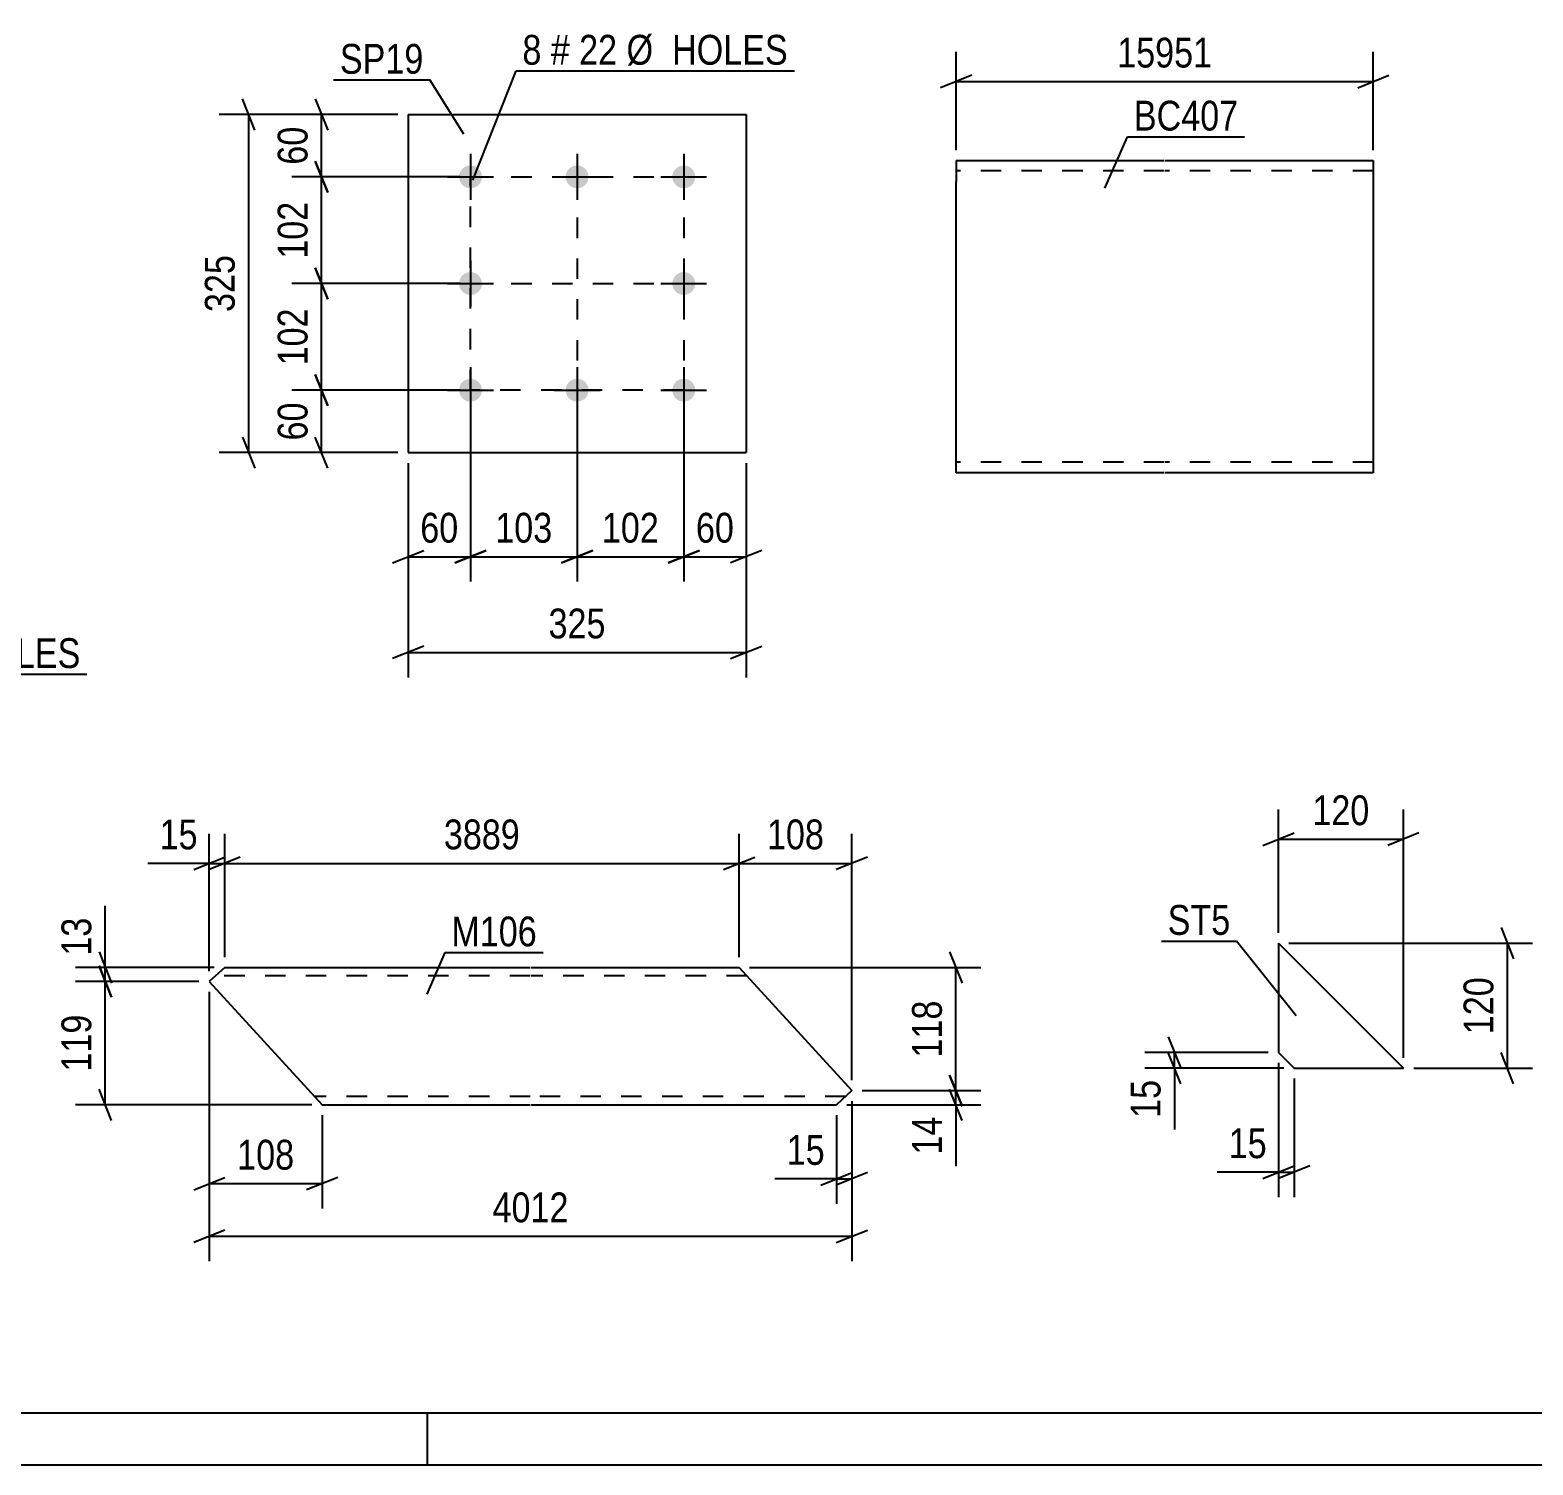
# Model space of a CAD drawing. Header units: millimetres. Extents: x 0 to 841, y 0 to 594.
# Drawn here: x 172.8 to 317.3, y 0 to 137.9 of the extents above; entities that cross this region are included whole.
import ezdxf

# ---------------------------------------------------------------- set-up
doc = ezdxf.new("R2010")
doc.units = ezdxf.units.MM
doc.linetypes.add('DXK_LINE_DOT2', pattern=[3.9198, 1.9599, -1.9599])
doc.styles.add('Arial Narrow', font='ARIALN.TTF', dxfattribs={"height": 0.2})

# ---------------------------------------------------------------- blocks, each defined once
blk = doc.blocks.new('Unknown-122615563-1162')
at = {"color": 5, "linetype": 'Continuous'}
for p, q in [((5, 5), (836, 5)), ((211, 0), (211, 5)), ((0, 0), (841, 0))]:
    blk.add_line(p, q, dxfattribs=at)
blk = doc.blocks.new('Part-122615563-12815 - 12814')
at = {"color": 2, "linetype": 'Continuous'}
for p, q in [((191.51, 47.81), (190.03, 46.46)), ((191.51, 47.81), (220.87, 47.81)), ((220.97, 47.81), (240.97, 47.81)), ((240.97, 47.81), (251.8, 35.97)), ((190.03, 46.46), (200.87, 34.61)), ((251.8, 35.97), (250.32, 34.61)), ((200.87, 34.61), (220.87, 34.61)), ((220.97, 34.61), (250.32, 34.61))]:
    blk.add_line(p, q, dxfattribs=at)
at = {"color": 7, "linetype": 'DXK_LINE_DOT2'}
for p, q in [((220.87, 47.01), (190.63, 47.01)), ((241.7, 47.01), (220.97, 47.01)), ((220.87, 35.41), (200.13, 35.41)), ((251.19, 35.41), (220.97, 35.41))]:
    blk.add_line(p, q, dxfattribs=at)
blk = doc.blocks.new('Part-122615563-12855 - 12854')
at = {"color": 2, "linetype": 'Continuous'}
for p, q in [((209.14, 129.78), (209.14, 97.28)), ((209.14, 129.78), (241.64, 129.78)), ((241.64, 129.78), (241.64, 97.28)), ((209.14, 97.28), (241.64, 97.28))]:
    blk.add_line(p, q, dxfattribs=at)
blk = doc.blocks.new('Bolt-122615563-12856 - 12854')
at = {"linetype": 'Continuous'}
for points in [[(215.14, 124.88, -1), (215.14, 122.68, -1)], [(225.39, 124.88, -1), (225.39, 122.68, -1)], [(235.64, 124.88, -1), (235.64, 122.68, -1)], [(215.14, 114.63, -1), (215.14, 112.43, -1)], [(235.64, 114.63, -1), (235.64, 112.43, -1)], [(215.14, 104.38, -1), (215.14, 102.18, -1)], [(225.39, 104.38, -1), (225.39, 102.18, -1)], [(235.64, 104.38, -1), (235.64, 102.18, -1)]]:
    blk.add_hatch(color=1, dxfattribs=at).paths.add_polyline_path(points)
at = {"color": 1, "linetype": 'Continuous'}
for p, q in [((215.14, 125.98), (215.14, 121.58)), ((225.39, 125.98), (225.39, 121.58)), ((235.64, 125.98), (235.64, 121.58)), ((212.94, 123.78), (217.34, 123.78)), ((223.19, 123.78), (227.59, 123.78)), ((233.44, 123.78), (237.84, 123.78)), ((215.14, 115.73), (215.14, 111.33)), ((235.64, 115.73), (235.64, 111.33)), ((212.94, 113.53), (217.34, 113.53)), ((233.44, 113.53), (237.84, 113.53)), ((215.14, 105.48), (215.14, 101.08)), ((225.39, 105.48), (225.39, 101.08)), ((235.64, 105.48), (235.64, 101.08)), ((212.94, 103.28), (217.34, 103.28)), ((223.19, 103.28), (227.59, 103.28)), ((233.44, 103.28), (237.84, 103.28))]:
    blk.add_line(p, q, dxfattribs=at)
blk = doc.blocks.new('Part-122615563-12888 - 12887')
at = {"color": 2, "linetype": 'Continuous'}
for p, q in [((261.83, 125.35), (261.83, 123.35)), ((261.83, 125.35), (281.83, 125.35)), ((281.93, 125.35), (301.93, 125.35)), ((301.93, 125.35), (301.93, 95.35)), ((261.83, 95.35), (261.83, 123.35)), ((281.83, 95.35), (261.83, 95.35)), ((301.93, 95.35), (281.93, 95.35))]:
    blk.add_line(p, q, dxfattribs=at)
at = {"color": 7, "linetype": 'DXK_LINE_DOT2'}
for p, q in [((281.83, 124.35), (261.83, 124.35)), ((301.93, 124.35), (281.93, 124.35)), ((261.83, 96.35), (261.83, 96.43)), ((281.83, 96.35), (261.83, 96.35)), ((301.93, 96.35), (281.93, 96.35)), ((301.93, 96.35), (301.93, 96.43))]:
    blk.add_line(p, q, dxfattribs=at)
blk = doc.blocks.new('Part-122615563-12915 - 12914')
at = {"color": 2, "linetype": 'Continuous'}
for p, q in [((292.82, 50.13), (292.82, 39.63)), ((292.82, 50.13), (304.82, 38.13)), ((292.82, 39.63), (294.32, 38.13)), ((294.32, 38.13), (304.82, 38.13))]:
    blk.add_line(p, q, dxfattribs=at)
blk = doc.blocks.new('Rectangle-122615563-13916 - 12854')
at = {"color": 1, "linetype": 'DXK_LINE_DOT2'}
blk.add_lwpolyline([(215.14, 123.78), (235.64, 123.78), (235.64, 103.28), (215.14, 103.28), (215.14, 123.78)], close=True, dxfattribs=at)
blk = doc.blocks.new('Line-122615563-13926 - 12854')
at = {"color": 1, "linetype": 'DXK_LINE_DOT2'}
blk.add_line((225.39, 123.78), (225.39, 103.28), dxfattribs=at)
blk = doc.blocks.new('Line-122615563-13933 - 12854')
at = {"color": 1, "linetype": 'DXK_LINE_DOT2'}
blk.add_line((215.14, 113.53), (235.64, 113.53), dxfattribs=at)
blk = doc.blocks.new('StraightDimension-122615563-13026 - 12814')
at = {"color": 7, "linetype": 'Continuous'}
for p, q in [((190.03, 45.46), (190.03, 19.57)), ((251.8, 34.97), (251.8, 19.57)), ((191.53, 22.57), (188.53, 21.37)), ((190.03, 21.97), (251.8, 21.97)), ((250.3, 21.37), (253.3, 22.57))]:
    blk.add_line(p, q, dxfattribs=at)
at = {"color": 0}
blk.add_wipeout([(225.17, 22.72), (225.17, 26.92), (216.66, 26.92), (216.66, 22.72)], dxfattribs=at)
at = {"color": 3, "style": 'Arial Narrow'}
blk.add_text('4012', height=2.863, dxfattribs=at).set_placement((217.26, 23.32))
blk = doc.blocks.new('StraightDimension-122615563-12994 - 12814')
at = {"color": 7, "linetype": 'Continuous'}
for p, q in [((251.8, 34.97), (251.8, 25.09)), ((250.32, 33.61), (250.32, 25.09)), ((250.32, 27.49), (244.41, 27.49)), ((250.32, 27.49), (244.41, 27.49)), ((248.82, 26.89), (251.82, 28.09)), ((253.3, 28.09), (250.3, 26.89)), ((250.32, 27.49), (251.8, 27.49))]:
    blk.add_line(p, q, dxfattribs=at)
at = {"color": 0}
blk.add_wipeout([(249.79, 28.24), (249.79, 32.44), (244.94, 32.44), (244.94, 28.24)], dxfattribs=at)
at = {"color": 3, "style": 'Arial Narrow'}
blk.add_text('15', height=2.863, dxfattribs=at).set_placement((245.54, 28.84))
blk = doc.blocks.new('StraightDimension-122615563-12998 - 12814')
at = {"color": 7, "linetype": 'Continuous'}
for p, q in [((190.03, 45.46), (190.03, 24.63)), ((200.87, 33.61), (200.87, 24.63)), ((188.53, 26.43), (191.53, 27.63)), ((202.37, 27.63), (199.37, 26.43)), ((190.03, 27.03), (200.87, 27.03))]:
    blk.add_line(p, q, dxfattribs=at)
at = {"color": 0}
blk.add_wipeout([(198.79, 27.78), (198.79, 31.98), (192.11, 31.98), (192.11, 27.78)], dxfattribs=at)
at = {"color": 3, "style": 'Arial Narrow'}
blk.add_text('108', height=2.863, dxfattribs=at).set_placement((192.71, 28.38))
blk = doc.blocks.new('StraightDimension-122615563-14175 - 12814')
at = {"color": 7, "linetype": 'Continuous'}
for p, q in [((180.03, 47.81), (180.03, 53.72)), ((180.03, 47.81), (180.03, 53.72)), ((179.43, 49.31), (180.63, 46.31)), ((190.51, 47.81), (177.18, 47.81)), ((180.63, 44.96), (179.43, 47.96)), ((180.03, 46.46), (180.03, 47.81)), ((189.03, 46.46), (177.18, 46.46))]:
    blk.add_line(p, q, dxfattribs=at)
at = {"color": 0}
blk.add_wipeout([(179.28, 53.19), (175.08, 53.19), (175.08, 48.34), (179.28, 48.34)], dxfattribs=at)
at = {"color": 3, "style": 'Arial Narrow'}
blk.add_text('13', height=2.863, rotation=90.0002, dxfattribs=at).set_placement((178.68, 48.94))
blk = doc.blocks.new('StraightDimension-122615563-14176 - 12814')
at = {"color": 7, "linetype": 'Continuous'}
for p, q in [((179.43, 47.96), (180.63, 44.96)), ((189.03, 46.46), (177.18, 46.46)), ((180.03, 34.61), (180.03, 46.46)), ((180.63, 33.11), (179.43, 36.11)), ((199.87, 34.61), (177.18, 34.61))]:
    blk.add_line(p, q, dxfattribs=at)
at = {"color": 0}
blk.add_wipeout([(179.28, 43.88), (175.08, 43.88), (175.08, 37.2), (179.28, 37.2)], dxfattribs=at)
at = {"color": 3, "style": 'Arial Narrow'}
blk.add_text('119', height=2.863, rotation=90.0002, dxfattribs=at).set_placement((178.68, 37.8))
blk = doc.blocks.new('StraightDimension-122615563-14240 - 12814')
at = {"color": 7, "linetype": 'Continuous'}
for p, q in [((240.97, 48.81), (240.97, 60.66)), ((251.8, 36.97), (251.8, 60.66)), ((239.47, 57.21), (242.47, 58.41)), ((240.97, 57.81), (251.8, 57.81)), ((253.3, 58.41), (250.3, 57.21))]:
    blk.add_line(p, q, dxfattribs=at)
at = {"color": 0}
blk.add_wipeout([(249.72, 58.56), (249.72, 62.76), (243.04, 62.76), (243.04, 58.56)], dxfattribs=at)
at = {"color": 3, "style": 'Arial Narrow'}
blk.add_text('108', height=2.863, dxfattribs=at).set_placement((243.64, 59.16))
blk = doc.blocks.new('StraightDimension-122615563-14241 - 12814')
at = {"color": 7, "linetype": 'Continuous'}
for p, q in [((191.51, 48.81), (191.51, 60.66)), ((240.97, 48.81), (240.97, 60.66)), ((193.01, 58.41), (190.01, 57.21)), ((191.51, 57.81), (240.97, 57.81)), ((239.47, 57.21), (242.47, 58.41))]:
    blk.add_line(p, q, dxfattribs=at)
at = {"color": 0}
blk.add_wipeout([(220.49, 58.56), (220.49, 62.76), (211.98, 62.76), (211.98, 58.56)], dxfattribs=at)
at = {"color": 3, "style": 'Arial Narrow'}
blk.add_text('3889', height=2.863, dxfattribs=at).set_placement((212.58, 59.16))
blk = doc.blocks.new('StraightDimension-122615563-14242 - 12814')
at = {"color": 7, "linetype": 'Continuous'}
for p, q in [((190.03, 47.46), (190.03, 60.66)), ((191.51, 48.81), (191.51, 60.66)), ((190.03, 57.81), (184.12, 57.81)), ((190.03, 57.81), (184.12, 57.81)), ((188.53, 57.21), (191.53, 58.41)), ((193.01, 58.41), (190.01, 57.21)), ((190.03, 57.81), (191.51, 57.81))]:
    blk.add_line(p, q, dxfattribs=at)
at = {"color": 0}
blk.add_wipeout([(189.5, 58.56), (189.5, 62.76), (184.65, 62.76), (184.65, 58.56)], dxfattribs=at)
at = {"color": 3, "style": 'Arial Narrow'}
blk.add_text('15', height=2.863, dxfattribs=at).set_placement((185.25, 59.16))
blk = doc.blocks.new('StraightDimension-122615563-14283 - 12814')
at = {"color": 7, "linetype": 'Continuous'}
for p, q in [((261.2, 49.31), (262.4, 46.31)), ((241.97, 47.81), (264.2, 47.81)), ((261.8, 35.97), (261.8, 47.81)), ((262.4, 34.47), (261.2, 37.47)), ((252.8, 35.97), (264.2, 35.97))]:
    blk.add_line(p, q, dxfattribs=at)
at = {"color": 0}
blk.add_wipeout([(261.05, 45.23), (256.85, 45.23), (256.85, 38.55), (261.05, 38.55)], dxfattribs=at)
at = {"color": 3, "style": 'Arial Narrow'}
blk.add_text('118', height=2.863, rotation=90.0002, dxfattribs=at).set_placement((260.45, 39.15))
blk = doc.blocks.new('StraightDimension-122615563-14284 - 12814')
at = {"color": 7, "linetype": 'Continuous'}
for p, q in [((261.2, 37.47), (262.4, 34.47)), ((252.8, 35.97), (264.2, 35.97)), ((262.4, 33.11), (261.2, 36.11)), ((261.8, 34.61), (261.8, 35.97)), ((251.32, 34.61), (264.2, 34.61)), ((261.8, 34.61), (261.8, 28.71)), ((261.8, 34.61), (261.8, 28.71))]:
    blk.add_line(p, q, dxfattribs=at)
at = {"color": 0}
blk.add_wipeout([(261.05, 34.09), (256.85, 34.09), (256.85, 29.23), (261.05, 29.23)], dxfattribs=at)
at = {"color": 3, "style": 'Arial Narrow'}
blk.add_text('14', height=2.863, rotation=90.0002, dxfattribs=at).set_placement((260.45, 29.83))
blk = doc.blocks.new('StraightDimension-122615563-13071 - 12854')
at = {"color": 7, "linetype": 'Continuous'}
for p, q in [((225.39, 102.28), (225.39, 84.88)), ((235.64, 102.28), (235.64, 84.88)), ((223.89, 86.68), (226.89, 87.88)), ((225.39, 87.28), (235.64, 87.28)), ((237.14, 87.88), (234.14, 86.68))]:
    blk.add_line(p, q, dxfattribs=at)
at = {"color": 0}
blk.add_wipeout([(233.85, 88.03), (233.85, 92.23), (227.17, 92.23), (227.17, 88.03)], dxfattribs=at)
at = {"color": 3, "style": 'Arial Narrow'}
blk.add_text('102', height=2.863, dxfattribs=at).set_placement((227.77, 88.63))
blk = doc.blocks.new('StraightDimension-122615563-13050 - 12854')
at = {"color": 7, "linetype": 'Continuous'}
for p, q in [((200.22, 131.28), (201.42, 128.28)), ((208.14, 129.78), (197.97, 129.78)), ((200.82, 123.78), (200.82, 129.78)), ((201.42, 122.28), (200.22, 125.28)), ((214.14, 123.78), (197.97, 123.78))]:
    blk.add_line(p, q, dxfattribs=at)
at = {"color": 0}
blk.add_wipeout([(200.07, 129.21), (195.87, 129.21), (195.87, 124.35), (200.07, 124.35)], dxfattribs=at)
at = {"color": 3, "style": 'Arial Narrow'}
blk.add_text('60', height=2.863, rotation=90.0002, dxfattribs=at).set_placement((199.47, 124.95))
blk = doc.blocks.new('StraightDimension-122615563-13073 - 12854')
at = {"color": 7, "linetype": 'Continuous'}
for p, q in [((215.14, 102.28), (215.14, 84.88)), ((209.14, 96.28), (209.14, 84.88)), ((207.64, 86.68), (210.64, 87.88)), ((209.14, 87.28), (215.14, 87.28)), ((216.64, 87.88), (213.64, 86.68))]:
    blk.add_line(p, q, dxfattribs=at)
at = {"color": 0}
blk.add_wipeout([(214.56, 88.03), (214.56, 92.23), (209.71, 92.23), (209.71, 88.03)], dxfattribs=at)
at = {"color": 3, "style": 'Arial Narrow'}
blk.add_text('60', height=2.863, dxfattribs=at).set_placement((210.31, 88.63))
blk = doc.blocks.new('StraightDimension-122615563-13066 - 12854')
at = {"color": 7, "linetype": 'Continuous'}
for p, q in [((194.42, 128.28), (193.22, 131.28)), ((208.14, 129.78), (190.97, 129.78)), ((193.82, 97.28), (193.82, 129.78)), ((193.22, 98.78), (194.42, 95.78)), ((208.14, 97.28), (190.97, 97.28))]:
    blk.add_line(p, q, dxfattribs=at)
at = {"color": 0}
blk.add_wipeout([(193.07, 116.87), (188.87, 116.87), (188.87, 110.19), (193.07, 110.19)], dxfattribs=at)
at = {"color": 3, "style": 'Arial Narrow'}
blk.add_text('325', height=2.863, rotation=90.0002, dxfattribs=at).set_placement((192.47, 110.79))
blk = doc.blocks.new('StraightDimension-122615563-13051 - 12854')
at = {"color": 7, "linetype": 'Continuous'}
for p, q in [((200.22, 125.28), (201.42, 122.28)), ((214.14, 123.78), (197.97, 123.78)), ((200.82, 113.53), (200.82, 123.78)), ((201.42, 112.03), (200.22, 115.03)), ((214.14, 113.53), (197.97, 113.53))]:
    blk.add_line(p, q, dxfattribs=at)
at = {"color": 0}
blk.add_wipeout([(200.07, 122), (195.87, 122), (195.87, 115.31), (200.07, 115.31)], dxfattribs=at)
at = {"color": 3, "style": 'Arial Narrow'}
blk.add_text('102', height=2.863, rotation=90.0002, dxfattribs=at).set_placement((199.47, 115.91))
blk = doc.blocks.new('StraightDimension-122615563-13052 - 12854')
at = {"color": 7, "linetype": 'Continuous'}
for p, q in [((200.22, 115.03), (201.42, 112.03)), ((214.14, 113.53), (197.97, 113.53)), ((200.82, 103.28), (200.82, 113.53)), ((201.42, 101.78), (200.22, 104.78)), ((214.14, 103.28), (197.97, 103.28))]:
    blk.add_line(p, q, dxfattribs=at)
at = {"color": 0}
blk.add_wipeout([(200.07, 111.75), (195.87, 111.75), (195.87, 105.06), (200.07, 105.06)], dxfattribs=at)
at = {"color": 3, "style": 'Arial Narrow'}
blk.add_text('102', height=2.863, rotation=90.0002, dxfattribs=at).set_placement((199.47, 105.66))
blk = doc.blocks.new('StraightDimension-122615563-13053 - 12854')
at = {"color": 7, "linetype": 'Continuous'}
for p, q in [((200.22, 104.78), (201.42, 101.78)), ((214.14, 103.28), (197.97, 103.28)), ((200.82, 97.28), (200.82, 103.28)), ((201.42, 95.78), (200.22, 98.78)), ((208.14, 97.28), (197.97, 97.28))]:
    blk.add_line(p, q, dxfattribs=at)
at = {"color": 0}
blk.add_wipeout([(200.07, 102.71), (195.87, 102.71), (195.87, 97.85), (200.07, 97.85)], dxfattribs=at)
at = {"color": 3, "style": 'Arial Narrow'}
blk.add_text('60', height=2.863, rotation=90.0002, dxfattribs=at).set_placement((199.47, 98.45))
blk = doc.blocks.new('StraightDimension-122615563-13070 - 12854')
at = {"color": 7, "linetype": 'Continuous'}
for p, q in [((235.64, 102.28), (235.64, 84.88)), ((241.64, 96.28), (241.64, 84.88)), ((234.14, 86.68), (237.14, 87.88)), ((235.64, 87.28), (241.64, 87.28)), ((243.14, 87.88), (240.14, 86.68))]:
    blk.add_line(p, q, dxfattribs=at)
at = {"color": 0}
blk.add_wipeout([(241.06, 88.03), (241.06, 92.23), (236.21, 92.23), (236.21, 88.03)], dxfattribs=at)
at = {"color": 3, "style": 'Arial Narrow'}
blk.add_text('60', height=2.863, dxfattribs=at).set_placement((236.81, 88.63))
blk = doc.blocks.new('StraightDimension-122615563-13072 - 12854')
at = {"color": 7, "linetype": 'Continuous'}
for p, q in [((215.14, 102.28), (215.14, 84.88)), ((225.39, 102.28), (225.39, 84.88)), ((213.64, 86.68), (216.64, 87.88)), ((215.14, 87.28), (225.39, 87.28)), ((226.89, 87.88), (223.89, 86.68))]:
    blk.add_line(p, q, dxfattribs=at)
at = {"color": 0}
blk.add_wipeout([(223.6, 88.03), (223.6, 92.23), (216.92, 92.23), (216.92, 88.03)], dxfattribs=at)
at = {"color": 3, "style": 'Arial Narrow'}
blk.add_text('103', height=2.863, dxfattribs=at).set_placement((217.52, 88.63))
blk = doc.blocks.new('StraightDimension-122615563-13086 - 12854')
at = {"color": 7, "linetype": 'Continuous'}
for p, q in [((209.14, 96.28), (209.14, 75.68)), ((241.64, 96.28), (241.64, 75.68)), ((210.64, 78.68), (207.64, 77.48)), ((209.14, 78.08), (241.64, 78.08)), ((240.14, 77.48), (243.14, 78.68))]:
    blk.add_line(p, q, dxfattribs=at)
at = {"color": 0}
blk.add_wipeout([(228.73, 78.83), (228.73, 83.03), (222.04, 83.03), (222.04, 78.83)], dxfattribs=at)
at = {"color": 3, "style": 'Arial Narrow'}
blk.add_text('325', height=2.863, dxfattribs=at).set_placement((222.64, 79.43))
blk = doc.blocks.new('StraightDimension-122615563-13094 - 12887')
at = {"color": 7, "linetype": 'Continuous'}
for p, q in [((261.83, 126.35), (261.83, 135.79)), ((301.93, 126.35), (301.93, 135.79)), ((263.33, 133.54), (260.33, 132.34)), ((261.83, 132.94), (301.93, 132.94)), ((300.43, 132.34), (303.43, 133.54))]:
    blk.add_line(p, q, dxfattribs=at)
at = {"color": 0}
blk.add_wipeout([(287.05, 133.69), (287.05, 137.89), (276.71, 137.89), (276.71, 133.69)], dxfattribs=at)
at = {"color": 3, "style": 'Arial Narrow'}
blk.add_text('15951', height=2.863, dxfattribs=at).set_placement((277.31, 134.29))
blk = doc.blocks.new('StraightDimension-122615563-13182 - 12914')
at = {"color": 7, "linetype": 'Continuous'}
for p, q in [((282.22, 41.13), (283.42, 38.13)), ((291.82, 39.63), (279.97, 39.63)), ((283.42, 36.63), (282.22, 39.63)), ((282.82, 38.13), (282.82, 39.63)), ((293.32, 38.13), (279.97, 38.13)), ((282.82, 38.13), (282.82, 32.23)), ((282.82, 38.13), (282.82, 32.23))]:
    blk.add_line(p, q, dxfattribs=at)
at = {"color": 0}
blk.add_wipeout([(282.07, 37.61), (277.87, 37.61), (277.87, 32.75), (282.07, 32.75)], dxfattribs=at)
at = {"color": 3, "style": 'Arial Narrow'}
blk.add_text('15', height=2.863, rotation=90.0002, dxfattribs=at).set_placement((281.47, 33.35))
blk = doc.blocks.new('StraightDimension-122615563-13174 - 12914')
at = {"color": 7, "linetype": 'Continuous'}
for p, q in [((292.82, 38.63), (292.82, 25.73)), ((294.32, 37.13), (294.32, 25.73)), ((292.82, 28.13), (286.91, 28.13)), ((292.82, 28.13), (286.91, 28.13)), ((291.32, 27.53), (294.32, 28.73)), ((295.82, 28.73), (292.82, 27.53)), ((292.82, 28.13), (294.32, 28.13))]:
    blk.add_line(p, q, dxfattribs=at)
at = {"color": 0}
blk.add_wipeout([(292.29, 28.88), (292.29, 33.08), (287.43, 33.08), (287.43, 28.88)], dxfattribs=at)
at = {"color": 3, "style": 'Arial Narrow'}
blk.add_text('15', height=2.863, dxfattribs=at).set_placement((288.03, 29.48))
blk = doc.blocks.new('StraightDimension-122615563-13186 - 12914')
at = {"color": 7, "linetype": 'Continuous'}
for p, q in [((314.22, 51.63), (315.42, 48.63)), ((293.82, 50.13), (317.22, 50.13)), ((314.82, 38.13), (314.82, 50.13)), ((315.42, 36.63), (314.22, 39.63)), ((305.82, 38.13), (317.22, 38.13))]:
    blk.add_line(p, q, dxfattribs=at)
at = {"color": 0}
blk.add_wipeout([(314.07, 47.47), (309.87, 47.47), (309.87, 40.79), (314.07, 40.79)], dxfattribs=at)
at = {"color": 3, "style": 'Arial Narrow'}
blk.add_text('120', height=2.863, rotation=90.0002, dxfattribs=at).set_placement((313.47, 41.39))
blk = doc.blocks.new('StraightDimension-122615563-13178 - 12914')
at = {"color": 7, "linetype": 'Continuous'}
for p, q in [((292.82, 51.13), (292.82, 62.98)), ((304.82, 39.13), (304.82, 62.98)), ((291.32, 59.53), (294.32, 60.73)), ((306.32, 60.73), (303.32, 59.53)), ((292.82, 60.13), (304.82, 60.13))]:
    blk.add_line(p, q, dxfattribs=at)
at = {"color": 0}
blk.add_wipeout([(302.16, 60.88), (302.16, 65.08), (295.47, 65.08), (295.47, 60.88)], dxfattribs=at)
at = {"color": 3, "style": 'Arial Narrow'}
blk.add_text('120', height=2.863, dxfattribs=at).set_placement((296.07, 61.48))
blk = doc.blocks.new('Mark-122615563-13192 - 12814')
at = {"color": 0}
blk.add_wipeout([(221.53, 49.83), (221.53, 52.83), (213.3, 52.83), (213.3, 49.83)], dxfattribs=at)
blk.add_wipeout([(221.53, 49.83), (221.53, 52.83), (213.3, 52.83), (213.3, 49.83)], dxfattribs=at)
at = {"color": 30, "linetype": 'Continuous'}
for p, q in [((210.96, 45.25), (212.7, 49.23)), ((212.7, 49.23), (222.13, 49.23))]:
    blk.add_line(p, q, dxfattribs=at)
at = {"color": 3, "style": 'Arial Narrow'}
blk.add_text('M106', height=2.863, dxfattribs=at).set_placement((213.3, 49.83))
blk = doc.blocks.new('Mark-122615563-13207 - 12854')
at = {"color": 0}
for points in [[(221.96, 134.56), (221.96, 137.56), (220.13, 137.56), (220.13, 134.56)], [(224.68, 134.56), (224.68, 137.56), (222.86, 137.56), (222.86, 134.56)], [(229.24, 134.56), (229.24, 137.56), (225.58, 137.56), (225.58, 134.56)], [(245.67, 134.56), (245.67, 137.56), (230.14, 137.56), (230.14, 134.56)]]:
    blk.add_wipeout(points, dxfattribs=at)
for points in [[(221.96, 134.56), (221.96, 137.56), (220.13, 137.56), (220.13, 134.56)], [(224.68, 134.56), (224.68, 137.56), (222.86, 137.56), (222.86, 134.56)], [(229.24, 134.56), (229.24, 137.56), (225.58, 137.56), (225.58, 134.56)], [(245.67, 134.56), (245.67, 137.56), (230.14, 137.56), (230.14, 134.56)]]:
    blk.add_wipeout(points, dxfattribs=at)
at = {"color": 7, "linetype": 'Continuous'}
for p, q in [((215.35, 123.46), (219.53, 133.96)), ((219.53, 133.96), (246.27, 133.96))]:
    blk.add_line(p, q, dxfattribs=at)
at = {"color": 3, "style": 'Arial Narrow'}
for s, height, p in [('8', 2.86, (220.13, 134.56)), ('#', 2.86, (222.86, 134.56)), ('22', 2.863, (225.58, 134.56)), ('Ø  HOLES', 2.863, (230.14, 134.56))]:
    blk.add_text(s, height=height, dxfattribs=at).set_placement(p)
blk = doc.blocks.new('Mark-122615563-13204 - 12854')
at = {"color": 0}
blk.add_wipeout([(210.62, 133.69), (210.62, 136.69), (202.58, 136.69), (202.58, 133.69)], dxfattribs=at)
blk.add_wipeout([(210.62, 133.69), (210.62, 136.69), (202.58, 136.69), (202.58, 133.69)], dxfattribs=at)
at = {"color": 30, "linetype": 'Continuous'}
for p in [(201.98, 133.09), (214.51, 127.89)]:
    blk.add_line(p, (211.22, 133.09), dxfattribs=at)
at = {"color": 3, "style": 'Arial Narrow'}
blk.add_text('SP19', height=2.863, dxfattribs=at).set_placement((202.58, 133.69))
blk = doc.blocks.new('Mark-122615563-13211 - 12887')
at = {"color": 0}
blk.add_wipeout([(288.96, 128.23), (288.96, 131.23), (278.91, 131.23), (278.91, 128.23)], dxfattribs=at)
blk.add_wipeout([(288.96, 128.23), (288.96, 131.23), (278.91, 131.23), (278.91, 128.23)], dxfattribs=at)
at = {"color": 30, "linetype": 'Continuous'}
for p, q in [((276.12, 122.7), (278.31, 127.63)), ((278.31, 127.63), (289.56, 127.63))]:
    blk.add_line(p, q, dxfattribs=at)
at = {"color": 3, "style": 'Arial Narrow'}
blk.add_text('BC407', height=2.863, dxfattribs=at).set_placement((278.91, 128.23))
blk = doc.blocks.new('Mark-122615563-13217 - 12896')
at = {"color": 0}
for points in [[(153.95, 76.58), (153.95, 79.58), (152.12, 79.58), (152.12, 76.58)], [(156.68, 76.58), (156.68, 79.58), (154.85, 79.58), (154.85, 76.58)], [(161.24, 76.58), (161.24, 79.58), (157.58, 79.58), (157.58, 76.58)], [(177.66, 76.58), (177.66, 79.58), (162.14, 79.58), (162.14, 76.58)]]:
    blk.add_wipeout(points, dxfattribs=at)
for points in [[(153.95, 76.58), (153.95, 79.58), (152.12, 79.58), (152.12, 76.58)], [(156.68, 76.58), (156.68, 79.58), (154.85, 79.58), (154.85, 76.58)], [(161.24, 76.58), (161.24, 79.58), (157.58, 79.58), (157.58, 76.58)], [(177.66, 76.58), (177.66, 79.58), (162.14, 79.58), (162.14, 76.58)]]:
    blk.add_wipeout(points, dxfattribs=at)
at = {"color": 7, "linetype": 'Continuous'}
for p, q in [((146.51, 90.91), (151.52, 75.98)), ((151.52, 75.98), (178.26, 75.98))]:
    blk.add_line(p, q, dxfattribs=at)
at = {"color": 3, "style": 'Arial Narrow'}
for s, height, p in [('33', 2.863, (157.58, 76.58)), ('Ø  HOLES', 2.863, (162.14, 76.58)), ('4', 2.86, (152.12, 76.58)), ('#', 2.86, (154.85, 76.58))]:
    blk.add_text(s, height=height, dxfattribs=at).set_placement(p)
blk = doc.blocks.new('Mark-122615563-13222 - 12914')
at = {"color": 0}
blk.add_wipeout([(288.19, 50.94), (288.19, 53.94), (282.16, 53.94), (282.16, 50.94)], dxfattribs=at)
blk.add_wipeout([(288.19, 50.94), (288.19, 53.94), (282.16, 53.94), (282.16, 50.94)], dxfattribs=at)
at = {"color": 30, "linetype": 'Continuous'}
for p in [(281.56, 50.34), (294.51, 43.15)]:
    blk.add_line(p, (288.79, 50.34), dxfattribs=at)
at = {"color": 3, "style": 'Arial Narrow'}
blk.add_text('ST5', height=2.863, dxfattribs=at).set_placement((282.16, 50.94))

msp = doc.modelspace()

# ---------------------------------------------------------------- block references
for name in ['Unknown-122615563-1162', 'Part-122615563-12855 - 12854', 'Bolt-122615563-12856 - 12854', 'Part-122615563-12888 - 12887', 'Rectangle-122615563-13916 - 12854', 'Line-122615563-13926 - 12854', 'Line-122615563-13933 - 12854', 'Part-122615563-12915 - 12914', 'Part-122615563-12815 - 12814']:
    msp.add_blockref(name, (0, 0))

# ---------------------------------------------------------------- next in the draw order: block references
for name in ['Mark-122615563-13207 - 12854', 'StraightDimension-122615563-13094 - 12887', 'StraightDimension-122615563-13050 - 12854', 'StraightDimension-122615563-13073 - 12854', 'StraightDimension-122615563-13071 - 12854', 'Mark-122615563-13217 - 12896', 'StraightDimension-122615563-13026 - 12814', 'StraightDimension-122615563-13182 - 12914']:
    msp.add_blockref(name, (0, 0))

# ---------------------------------------------------------------- next in the draw order: block references
for name in ['StraightDimension-122615563-13066 - 12854', 'Mark-122615563-13211 - 12887', 'StraightDimension-122615563-13070 - 12854', 'StraightDimension-122615563-14240 - 12814', 'StraightDimension-122615563-12998 - 12814', 'StraightDimension-122615563-13174 - 12914', 'StraightDimension-122615563-12994 - 12814']:
    msp.add_blockref(name, (0, 0))

# ---------------------------------------------------------------- next in the draw order: block references
for name in ['Mark-122615563-13204 - 12854', 'StraightDimension-122615563-13051 - 12854', 'StraightDimension-122615563-14175 - 12814', 'StraightDimension-122615563-13186 - 12914']:
    msp.add_blockref(name, (0, 0))

# ---------------------------------------------------------------- next in the draw order: block references
for name in ['StraightDimension-122615563-13052 - 12854', 'StraightDimension-122615563-13178 - 12914', 'StraightDimension-122615563-14241 - 12814', 'StraightDimension-122615563-14176 - 12814']:
    msp.add_blockref(name, (0, 0))

# ---------------------------------------------------------------- next in the draw order: block references
for name in ['StraightDimension-122615563-13053 - 12854', 'StraightDimension-122615563-14242 - 12814', 'Mark-122615563-13222 - 12914', 'Mark-122615563-13192 - 12814', 'StraightDimension-122615563-14283 - 12814']:
    msp.add_blockref(name, (0, 0))

# ---------------------------------------------------------------- next in the draw order: block references
for name in ['StraightDimension-122615563-13072 - 12854', 'StraightDimension-122615563-14284 - 12814']:
    msp.add_blockref(name, (0, 0))

# ---------------------------------------------------------------- next in the draw order: block references
msp.add_blockref('StraightDimension-122615563-13086 - 12854', (0, 0))

doc.saveas('drawing.dxf')
